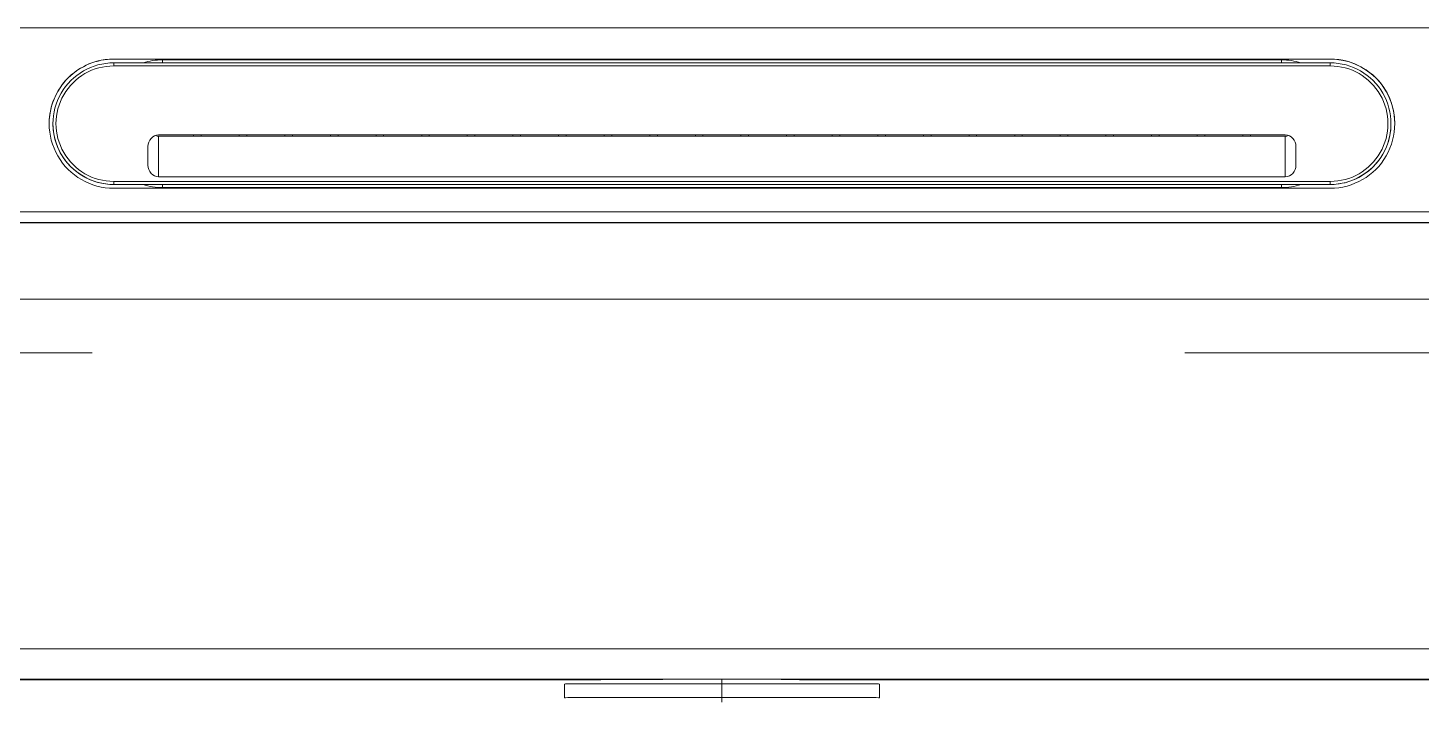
# Model space of a CAD drawing. Extents: x 6534 to 7663, y 0 to 827.
# Drawn here: x 6782.3 to 6873.9, y 200.3 to 244.6 of the extents above; entities that cross this region are included whole.
import ezdxf

# ---------------------------------------------------------------- set-up
doc = ezdxf.new("R2010")
doc.units = 0
doc.header["$LTSCALE"] = 30
doc.header["$MEASUREMENT"] = 0
doc.linetypes.add('CENTER', pattern=[2, 1.25, -0.25, 0.25, -0.25])
doc.layers.add('1', color=7, linetype='CONTINUOUS')
doc.layers.add('DEF_LAYER_ASSEM_MEMBER', color=7, linetype='CONTINUOUS')

msp = doc.modelspace()

# ---------------------------------------------------------------- linework, layer by layer
at = {"layer": '1', "color": 7, "linetype": 'Continuous', "lineweight": 13}
for p, q in [((6949.431, 244.624), (6706.431, 244.624)), ((6787.931, 242.574), (6787.931, 242.572)), ((6787.931, 242.124), (6787.931, 242.324)), ((6867.931, 242.124), (6787.931, 242.124)), ((6791.131, 242.522), (6791.131, 242.324)), ((6864.731, 242.522), (6864.731, 242.324)), ((6867.931, 242.574), (6867.931, 242.572)), ((6867.931, 242.124), (6867.931, 242.324)), ((6790.881, 237.502), (6790.881, 234.824)), ((6864.981, 234.824), (6864.981, 237.502)), ((6787.931, 234.524), (6787.931, 234.324)), ((6787.931, 234.524), (6867.931, 234.524)), ((6787.931, 234.322), (6787.931, 234.324)), ((6787.931, 234.324), (6867.931, 234.324)), ((6791.131, 234.122), (6791.131, 234.322)), ((6864.731, 234.122), (6864.731, 234.322)), ((6867.931, 234.524), (6867.931, 234.324)), ((6867.931, 234.322), (6867.931, 234.324)), ((6706.431, 232.524), (6949.431, 232.524)), ((6701.131, 231.794), (6954.731, 231.794)), ((6706.431, 231.823), (6949.431, 231.823)), ((6954.731, 226.791), (6701.131, 226.791)), ((6701.131, 203.791), (6954.731, 203.791)), ((6954.731, 201.789), (6701.131, 201.789)), ((6827.931, 201.48), (6827.931, 200.58))]:
    msp.add_line(p, q, dxfattribs=at)
at = {"layer": '1', "color": 7, "linetype": 'Continuous', "lineweight": 18}
for p, q in [((6867.931, 242.574), (6787.931, 242.574)), ((6867.931, 242.572), (6787.931, 242.572)), ((6867.931, 242.324), (6787.931, 242.324)), ((6791.131, 242.522), (6864.731, 242.522)), ((6783.931, 238.324), (6783.931, 238.322)), ((6871.931, 238.322), (6871.931, 238.324)), ((6790.681, 237.55), (6790.681, 237.535)), ((6864.981, 237.582), (6790.881, 237.582)), ((6793.181, 237.502), (6790.881, 237.502)), ((6793.181, 237.582), (6793.181, 237.502)), ((6793.681, 237.502), (6793.181, 237.502)), ((6793.681, 237.582), (6793.681, 237.502)), ((6796.181, 237.502), (6793.681, 237.502)), ((6796.181, 237.582), (6796.181, 237.502)), ((6796.681, 237.502), (6796.181, 237.502)), ((6796.681, 237.582), (6796.681, 237.502)), ((6799.181, 237.502), (6796.681, 237.502)), ((6799.181, 237.582), (6799.181, 237.502)), ((6799.681, 237.502), (6799.181, 237.502)), ((6799.681, 237.582), (6799.681, 237.502)), ((6802.181, 237.502), (6799.681, 237.502)), ((6802.181, 237.582), (6802.181, 237.502)), ((6802.681, 237.502), (6802.181, 237.502)), ((6802.681, 237.582), (6802.681, 237.502)), ((6805.181, 237.502), (6802.681, 237.502)), ((6805.181, 237.582), (6805.181, 237.502)), ((6805.681, 237.502), (6805.181, 237.502)), ((6805.681, 237.582), (6805.681, 237.502)), ((6808.181, 237.502), (6805.681, 237.502)), ((6808.181, 237.582), (6808.181, 237.502)), ((6808.681, 237.502), (6808.181, 237.502)), ((6808.681, 237.582), (6808.681, 237.502)), ((6811.181, 237.502), (6808.681, 237.502)), ((6811.181, 237.582), (6811.181, 237.502)), ((6811.681, 237.502), (6811.181, 237.502)), ((6811.681, 237.582), (6811.681, 237.502)), ((6814.181, 237.502), (6811.681, 237.502)), ((6814.181, 237.582), (6814.181, 237.502)), ((6814.681, 237.502), (6814.181, 237.502)), ((6814.681, 237.582), (6814.681, 237.502)), ((6817.181, 237.502), (6814.681, 237.502)), ((6817.181, 237.582), (6817.181, 237.502)), ((6817.681, 237.502), (6817.181, 237.502)), ((6817.681, 237.582), (6817.681, 237.502)), ((6820.181, 237.502), (6817.681, 237.502)), ((6820.181, 237.582), (6820.181, 237.502)), ((6820.681, 237.502), (6820.181, 237.502)), ((6820.681, 237.582), (6820.681, 237.502)), ((6823.181, 237.502), (6820.681, 237.502)), ((6823.181, 237.582), (6823.181, 237.502)), ((6823.681, 237.502), (6823.181, 237.502)), ((6823.681, 237.582), (6823.681, 237.502)), ((6826.181, 237.502), (6823.681, 237.502)), ((6826.181, 237.582), (6826.181, 237.502)), ((6826.681, 237.502), (6826.181, 237.502)), ((6826.681, 237.582), (6826.681, 237.502)), ((6829.181, 237.502), (6826.681, 237.502)), ((6829.181, 237.582), (6829.181, 237.502)), ((6829.681, 237.502), (6829.181, 237.502)), ((6829.681, 237.582), (6829.681, 237.502)), ((6832.181, 237.502), (6829.681, 237.502)), ((6832.181, 237.582), (6832.181, 237.502)), ((6832.681, 237.502), (6832.181, 237.502)), ((6832.681, 237.582), (6832.681, 237.502)), ((6835.181, 237.502), (6832.681, 237.502)), ((6835.181, 237.582), (6835.181, 237.502)), ((6835.681, 237.502), (6835.181, 237.502)), ((6835.681, 237.582), (6835.681, 237.502)), ((6838.181, 237.502), (6835.681, 237.502)), ((6838.181, 237.582), (6838.181, 237.502)), ((6838.681, 237.502), (6838.181, 237.502)), ((6838.681, 237.582), (6838.681, 237.502)), ((6841.181, 237.502), (6838.681, 237.502)), ((6841.181, 237.582), (6841.181, 237.502)), ((6841.681, 237.502), (6841.181, 237.502)), ((6841.681, 237.582), (6841.681, 237.502)), ((6844.181, 237.502), (6841.681, 237.502)), ((6844.181, 237.582), (6844.181, 237.502)), ((6844.681, 237.502), (6844.181, 237.502)), ((6844.681, 237.582), (6844.681, 237.502)), ((6847.181, 237.502), (6844.681, 237.502)), ((6847.181, 237.582), (6847.181, 237.502)), ((6847.681, 237.502), (6847.181, 237.502)), ((6847.681, 237.582), (6847.681, 237.502)), ((6850.181, 237.502), (6847.681, 237.502)), ((6850.181, 237.582), (6850.181, 237.502)), ((6850.681, 237.502), (6850.181, 237.502)), ((6850.681, 237.582), (6850.681, 237.502)), ((6853.181, 237.502), (6850.681, 237.502)), ((6853.181, 237.582), (6853.181, 237.502)), ((6853.681, 237.502), (6853.181, 237.502)), ((6853.681, 237.582), (6853.681, 237.502)), ((6856.181, 237.502), (6853.681, 237.502)), ((6856.181, 237.582), (6856.181, 237.502)), ((6856.681, 237.502), (6856.181, 237.502)), ((6856.681, 237.582), (6856.681, 237.502)), ((6859.181, 237.502), (6856.681, 237.502)), ((6859.181, 237.582), (6859.181, 237.502)), ((6859.681, 237.502), (6859.181, 237.502)), ((6859.681, 237.582), (6859.681, 237.502)), ((6862.181, 237.502), (6859.681, 237.502)), ((6862.181, 237.582), (6862.181, 237.502)), ((6862.681, 237.502), (6862.181, 237.502)), ((6862.681, 237.582), (6862.681, 237.502)), ((6864.981, 237.502), (6862.681, 237.502)), ((6865.181, 237.55), (6865.181, 237.535)), ((6790.181, 235.603), (6790.181, 236.816)), ((6865.681, 235.603), (6865.681, 236.816)), ((6864.981, 234.824), (6790.881, 234.824)), ((6867.931, 234.322), (6787.931, 234.322)), ((6787.931, 234.074), (6867.931, 234.074)), ((6864.731, 234.122), (6791.131, 234.122)), ((6701.131, 201.755), (6819.963, 201.755)), ((6827.931, 201.48), (6827.931, 201.779)), ((6833.031, 201.755), (6954.731, 201.755)), ((6817.581, 201.472), (6817.581, 200.572)), ((6838.281, 200.572), (6838.281, 201.472)), ((6827.931, 200.58), (6827.931, 200.279))]:
    msp.add_line(p, q, dxfattribs=at)
for centre, major_axis, ratio, start_param, end_param in [((6787.931, 238.324), (-4.25, 0), 1, 4.712389, 7.853982), ((6787.931, 238.322), (4.25, 0), 1, 1.570796, 3.141593), ((6787.931, 238.324), (-4, 0), 1, 4.712389, 7.853982), ((6787.931, 238.324), (-3.8, 0), 1, 4.712389, 7.853982), ((6791.131, 238.322), (4.2, 0), 1, 1.570796, 1.879458), ((6864.731, 238.322), (4.2, 0), 1, 1.262135, 1.570796), ((6867.931, 238.324), (-4.25, 0), 1, 1.570796, 4.712389), ((6867.931, 238.322), (4.25, 0), 1, 0, 1.570796), ((6867.931, 238.324), (-4, 0), 1, 1.570796, 4.712389), ((6867.931, 238.324), (-3.8, 0), 1, 1.570796, 4.712389), ((6787.931, 238.322), (-4, 0), 1, 0, 1.570796), ((6867.931, 238.322), (-4, 0), 1, 1.570796, 3.141593), ((6790.881, 236.816), (0, 0.766), 0.913546, 0, 1.570796), ((6790.881, 238.281), (0, -0.779), 0.898794, 5.993434, 6.283185), ((6864.981, 236.816), (0, 0.766), 0.913546, 4.712389, 6.283185), ((6864.981, 238.281), (0, -0.779), 0.898794, 0, 0.289752), ((6790.881, 235.603), (0, 0.779), 0.898794, 1.570796, 3.141593), ((6864.981, 235.603), (0, 0.779), 0.898794, 3.141593, 4.712389), ((6791.131, 238.322), (4.2, 0), 1, 4.402353, 4.712389), ((6864.731, 238.322), (4.2, 0), 1, 4.712389, 5.022425), ((6827.931, 201.772), (-10.05, 0), 0.000742, 4.712389, 7.309946), ((6827.931, 201.772), (-10, 0), 0.000742, 4.712389, 6.282447), ((6827.931, 201.772), (-10, 0), 0.000742, 3.142331, 4.712389), ((6827.931, 201.472), (-10.35, 0), 0.000742, 4.712389, 6.283177), ((6827.931, 201.472), (-10.35, 0), 0.000742, 3.141601, 4.712389), ((6827.931, 200.572), (-10.35, 0), 0.000742, 4.712389, 6.283177), ((6827.931, 200.572), (-10.35, 0), 0.000742, 3.141601, 4.712389)]:
    msp.add_ellipse(centre, major_axis=major_axis, ratio=ratio, start_param=start_param, end_param=end_param, dxfattribs=at)
at = {"layer": 'DEF_LAYER_ASSEM_MEMBER', "color": 1, "linetype": 'CENTER', "lineweight": 5}
for p, q in [((6708.363, 223.253), (6786.5, 223.253)), ((6858.363, 223.253), (6936.5, 223.253))]:
    msp.add_line(p, q, dxfattribs=at)

doc.saveas('drawing.dxf')
